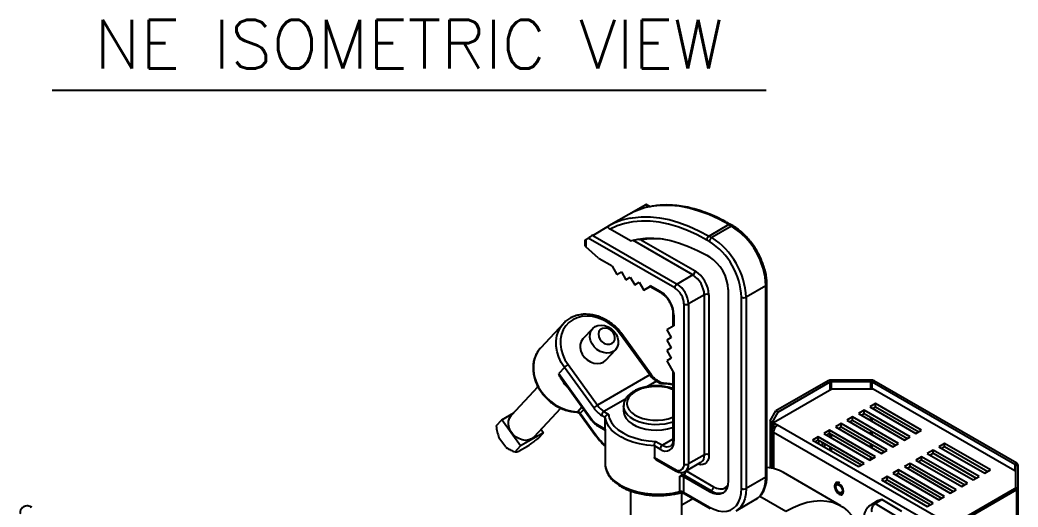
# Model space of a CAD drawing. Extents: x 8 to 113, y 1 to 87.
# Drawn here: x 69.88 to 85.24, y 16.89 to 24.38 of the extents above; entities that cross this region are included whole.
import ezdxf
from ezdxf.enums import TextEntityAlignment as Align

# ---------------------------------------------------------------- set-up
doc = ezdxf.new("R2010")
doc.units = 0
doc.header["$MEASUREMENT"] = 0
doc.layers.add('OBJECT', color=7, linetype='CONTINUOUS')
doc.styles.get("Standard").update_dxf_attribs({"font": 'SIMPLEX'})

msp = doc.modelspace()

# ---------------------------------------------------------------- linework, layer by layer
at = {"layer": 'OBJECT', "color": 1}
msp.add_line((70.377, 23.301), (81.363, 23.301), dxfattribs=at)
at = {"layer": 'OBJECT'}
for p, q in [((79.501, 21.534), (79.25, 21.389)), ((79.553, 21.504), (79.501, 21.534)), ((79.575, 21.508), (79.516, 21.542)), ((79.25, 21.389), (78.944, 21.212)), ((78.693, 21.067), (78.944, 21.212)), ((80.789, 21.233), (80.484, 21.056)), ((80.829, 21.21), (80.524, 21.033)), ((80.829, 21.21), (80.789, 21.233)), ((80.854, 21.212), (80.814, 21.235)), ((78.693, 21.067), (79.992, 20.318)), ((79.273, 20.982), (78.96, 21.163)), ((80.484, 21.056), (80.524, 21.033)), ((78.573, 20.991), (78.573, 20.926)), ((78.588, 21.001), (78.625, 21.025)), ((78.588, 21.001), (78.588, 20.892)), ((78.785, 20.715), (78.588, 20.892)), ((79.956, 20.257), (78.625, 21.025)), ((80.234, 20.458), (79.309, 20.992)), ((79.445, 20.995), (80.27, 20.519)), ((80.488, 20.972), (80.448, 20.995)), ((80.448, 20.76), (80.488, 20.737)), ((78.991, 20.595), (78.795, 20.708)), ((78.991, 20.595), (79.066, 20.465)), ((79.066, 20.465), (79.134, 20.505)), ((79.066, 20.465), (79.134, 20.505)), ((79.134, 20.505), (79.203, 20.385)), ((79.203, 20.385), (79.272, 20.425)), ((79.203, 20.385), (79.272, 20.425)), ((79.272, 20.425), (79.341, 20.306)), ((80.234, 20.458), (79.992, 20.318)), ((79.341, 20.306), (79.41, 20.345)), ((79.341, 20.306), (79.41, 20.345)), ((79.41, 20.345), (79.479, 20.226)), ((79.479, 20.226), (79.589, 20.29)), ((79.479, 20.226), (79.575, 20.281)), ((79.575, 20.281), (79.741, 20.185)), ((79.589, 20.29), (79.731, 20.208)), ((81.359, 20.291), (81.054, 20.115)), ((81.359, 17.347), (81.359, 20.291)), ((81.374, 17.368), (81.374, 20.311)), ((80.411, 20.152), (80.169, 20.012)), ((80.411, 17.688), (80.411, 20.152)), ((80.482, 20.152), (80.482, 17.688)), ((80.78, 20.232), (80.78, 17.289)), ((80.098, 17.548), (80.098, 20.012)), ((80.169, 20.012), (80.169, 17.548)), ((80.983, 17.171), (80.983, 20.115)), ((81.054, 20.115), (81.054, 17.171)), ((79.928, 19.861), (79.928, 19.669)), ((79.943, 19.841), (79.943, 19.677)), ((78.243, 19.712), (77.893, 19.336)), ((78.217, 19.68), (78.243, 19.712)), ((79.943, 19.677), (79.833, 19.614)), ((78.693, 19.635), (78.542, 19.474)), ((79.573, 18.918), (79.122, 19.543)), ((79.593, 18.925), (79.142, 19.55)), ((79.833, 19.614), (79.902, 19.494)), ((79.902, 19.494), (79.833, 19.454)), ((79.833, 19.454), (79.902, 19.335)), ((77.893, 19.336), (77.884, 19.326)), ((78.893, 19.146), (79.044, 19.307)), ((79.902, 19.335), (79.833, 19.295)), ((79.833, 19.295), (79.902, 19.176)), ((78.314, 19.077), (78.765, 18.452)), ((79.902, 19.176), (79.833, 19.136)), ((79.833, 19.136), (79.943, 18.945)), ((78.258, 19.035), (78.17, 18.939)), ((78.17, 18.939), (78.679, 18.234)), ((78.709, 18.41), (78.258, 19.035)), ((79.573, 18.918), (78.765, 18.452)), ((79.928, 18.97), (79.928, 17.918)), ((79.943, 18.945), (79.943, 17.898)), ((78.254, 18.806), (78.674, 18.225)), ((79.674, 18.822), (79.526, 18.737)), ((79.743, 18.783), (79.674, 18.822)), ((79.759, 18.791), (79.699, 18.825)), ((82.318, 18.828), (81.513, 18.364)), ((81.541, 18.347), (82.346, 18.812)), ((82.346, 18.812), (82.318, 18.828)), ((82.346, 18.685), (82.346, 18.812)), ((82.367, 18.817), (82.367, 18.84)), ((82.972, 18.84), (82.367, 18.84)), ((82.367, 18.817), (82.972, 18.817)), ((82.367, 18.697), (82.367, 18.817)), ((82.972, 18.817), (82.972, 18.84)), ((82.972, 18.701), (82.972, 18.817)), ((82.993, 18.812), (83.021, 18.828)), ((82.993, 18.812), (85.188, 17.544)), ((82.993, 18.701), (82.993, 18.812)), ((85.217, 17.56), (83.021, 18.828)), ((77.851, 18.733), (77.44, 18.292)), ((82.373, 18.701), (81.474, 18.182)), ((83.008, 18.701), (82.373, 18.701)), ((85.188, 17.442), (83.008, 18.701)), ((78.458, 18.353), (78.527, 18.428)), ((79.199, 18.548), (78.866, 18.356)), ((79.169, 18.441), (79.169, 18.359)), ((83.046, 18.477), (82.957, 18.426)), ((83, 18.401), (83.046, 18.428)), ((83.753, 18.069), (83.046, 18.477)), ((83.046, 18.428), (83.046, 18.477)), ((83.046, 18.428), (83.711, 18.044)), ((77.294, 18.227), (77.479, 18.334)), ((77.791, 17.964), (78.203, 18.406)), ((78.448, 18.348), (78.448, 18.348)), ((78.497, 18.32), (78.736, 17.988)), ((78.556, 18.387), (78.502, 18.329)), ((78.502, 18.329), (78.741, 17.997)), ((78.887, 18.263), (78.831, 18.295)), ((78.866, 18.356), (78.935, 18.316)), ((81.425, 18.211), (81.513, 18.364)), ((81.541, 18.347), (81.453, 18.194)), ((81.513, 18.364), (81.541, 18.347)), ((82.869, 18.375), (82.781, 18.324)), ((82.781, 18.324), (83.488, 17.916)), ((82.823, 18.299), (82.869, 18.326)), ((83.576, 17.967), (82.869, 18.375)), ((82.869, 18.326), (82.869, 18.375)), ((82.869, 18.326), (83.534, 17.942)), ((82.957, 18.426), (83.665, 18.018)), ((77.209, 18.136), (77.294, 18.227)), ((77.583, 17.825), (77.294, 18.227)), ((78.76, 18.157), (78.887, 18.084)), ((78.77, 18.134), (78.885, 18.068)), ((78.887, 18.084), (78.887, 18.263)), ((81.453, 18.194), (81.425, 18.211)), ((81.425, 18.211), (81.425, 17.486)), ((81.453, 18.194), (81.453, 18.089)), ((81.474, 18.182), (81.538, 18.145)), ((81.474, 18.182), (81.474, 18.133)), ((81.474, 18.133), (81.505, 18.115)), ((81.496, 18.121), (81.474, 18.108)), ((84.239, 16.586), (81.538, 18.145)), ((82.516, 18.171), (82.427, 18.12)), ((82.427, 18.12), (83.134, 17.711)), ((82.47, 18.095), (82.516, 18.122)), ((83.223, 17.763), (82.516, 18.171)), ((82.516, 18.122), (82.516, 18.171)), ((82.516, 18.122), (83.18, 17.738)), ((82.692, 18.273), (82.604, 18.222)), ((82.604, 18.222), (83.311, 17.814)), ((82.646, 18.197), (82.692, 18.224)), ((83.399, 17.865), (82.692, 18.273)), ((82.692, 18.224), (82.692, 18.273)), ((82.692, 18.224), (83.357, 17.84)), ((82.972, 18.214), (82.972, 18.267)), ((82.993, 18.201), (82.993, 18.254)), ((77.937, 18.03), (77.583, 17.825)), ((77.852, 17.938), (77.937, 18.03)), ((77.9, 18.081), (77.937, 18.03)), ((78.884, 18.069), (78.884, 17.555)), ((81.448, 18.072), (81.448, 17.482)), ((84.175, 16.476), (81.474, 18.035)), ((81.474, 18.035), (81.474, 17.476)), ((82.162, 17.967), (82.074, 17.916)), ((82.869, 17.558), (82.162, 17.967)), ((82.162, 17.918), (82.162, 17.967)), ((82.339, 18.069), (82.25, 18.018)), ((82.25, 18.018), (82.957, 17.609)), ((82.293, 17.993), (82.339, 18.02)), ((83.046, 17.66), (82.339, 18.069)), ((82.339, 18.02), (82.339, 18.069)), ((82.339, 18.02), (83.003, 17.636)), ((82.346, 17.963), (82.346, 18.016)), ((82.367, 17.95), (82.367, 18.003)), ((82.972, 18.01), (82.972, 18.063)), ((82.993, 17.997), (82.993, 18.05)), ((83.488, 17.916), (83.576, 17.967)), ((83.665, 18.018), (83.753, 18.069)), ((77.355, 17.808), (77.251, 17.953)), ((77.498, 17.734), (77.583, 17.825)), ((77.688, 17.819), (77.561, 17.745)), ((79.642, 17.827), (79.642, 17.648)), ((79.731, 17.776), (79.642, 17.827)), ((79.664, 17.896), (79.766, 17.837)), ((79.928, 17.93), (79.766, 17.837)), ((82.074, 17.916), (82.781, 17.507)), ((82.116, 17.891), (82.162, 17.918)), ((82.162, 17.918), (82.827, 17.534)), ((82.171, 17.859), (82.171, 17.913)), ((82.231, 17.825), (82.231, 17.878)), ((82.259, 17.861), (82.259, 17.808)), ((82.972, 17.805), (82.972, 17.858)), ((82.993, 17.793), (82.993, 17.846)), ((83.311, 17.814), (83.399, 17.865)), ((84.106, 17.865), (84.018, 17.814)), ((84.018, 17.814), (84.725, 17.405)), ((84.061, 17.789), (84.106, 17.816)), ((84.814, 17.456), (84.106, 17.865)), ((84.106, 17.816), (84.106, 17.865)), ((84.106, 17.816), (84.771, 17.432)), ((77.404, 17.776), (77.413, 17.772)), ((80.411, 17.688), (80.169, 17.548)), ((82.346, 17.758), (82.346, 17.811)), ((82.367, 17.746), (82.367, 17.799)), ((82.957, 17.609), (83.046, 17.66)), ((83.134, 17.711), (83.223, 17.763)), ((83.753, 17.66), (83.665, 17.609)), ((84.46, 17.252), (83.753, 17.66)), ((83.753, 17.611), (83.753, 17.66)), ((83.93, 17.763), (83.841, 17.711)), ((83.841, 17.711), (84.548, 17.303)), ((83.884, 17.687), (83.93, 17.714)), ((84.637, 17.354), (83.93, 17.763)), ((83.93, 17.714), (83.93, 17.763)), ((83.93, 17.714), (84.594, 17.33)), ((79.642, 17.648), (79.956, 17.467)), ((79.664, 17.618), (79.967, 17.444)), ((80.117, 17.434), (80.359, 17.574)), ((82.783, 17.509), (82.767, 17.515)), ((82.781, 17.507), (82.869, 17.558)), ((82.972, 17.618), (82.972, 17.654)), ((82.993, 17.63), (82.993, 17.642)), ((83.576, 17.558), (83.488, 17.507)), ((83.488, 17.507), (84.195, 17.099)), ((83.53, 17.483), (83.576, 17.509)), ((84.283, 17.15), (83.576, 17.558)), ((83.576, 17.509), (83.576, 17.558)), ((83.576, 17.509), (84.241, 17.126)), ((83.665, 17.609), (84.372, 17.201)), ((83.707, 17.585), (83.753, 17.611)), ((83.753, 17.611), (84.418, 17.228)), ((85.188, 17.544), (85.217, 17.56)), ((85.188, 17.544), (85.188, 17.442)), ((85.197, 17.532), (85.197, 17.183)), ((85.197, 17.532), (85.237, 17.532)), ((85.237, 17.183), (85.237, 17.532)), ((80.032, 17.122), (80.032, 17.358)), ((80.063, 17.366), (80.063, 17.419)), ((80.09, 17.381), (80.063, 17.366)), ((80.515, 17.136), (80.09, 17.381)), ((80.129, 17.441), (80.55, 17.197)), ((82.511, 16.905), (81.627, 17.416)), ((83.223, 17.354), (83.134, 17.303)), ((83.93, 16.946), (83.223, 17.354)), ((83.223, 17.305), (83.223, 17.354)), ((83.399, 17.456), (83.311, 17.405)), ((83.311, 17.405), (84.018, 16.997)), ((83.353, 17.381), (83.399, 17.407)), ((84.106, 17.048), (83.399, 17.456)), ((83.399, 17.407), (83.399, 17.456)), ((83.399, 17.407), (84.064, 17.024)), ((84.548, 17.303), (84.637, 17.354)), ((84.725, 17.405), (84.814, 17.456)), ((80.088, 17.352), (80.088, 17.116)), ((80.488, 17.12), (80.088, 17.352)), ((81.359, 17.347), (81.054, 17.171)), ((83.134, 17.303), (83.841, 16.895)), ((83.177, 17.279), (83.223, 17.305)), ((83.223, 17.305), (83.887, 16.922)), ((84.372, 17.201), (84.46, 17.252)), ((79.274, 17.135), (79.274, 16.179)), ((80.064, 16.179), (80.064, 17.103)), ((80.088, 17.116), (80.488, 16.885)), ((80.098, 17.093), (80.499, 16.862)), ((80.515, 17.136), (80.488, 17.12)), ((81.266, 17.053), (81.667, 16.822)), ((84.018, 16.997), (84.106, 17.048)), ((84.195, 17.099), (84.283, 17.15)), ((84.384, 16.706), (85.188, 17.171)), ((84.412, 16.69), (85.217, 17.154)), ((85.188, 17.171), (85.217, 17.154)), ((85.197, 17.183), (85.237, 17.183)), ((85.217, 11.622), (85.217, 17.154)), ((85.237, 11.651), (85.237, 17.183)), ((80.064, 16.917), (80.234, 17.015)), ((80.899, 16.828), (81.204, 17.004)), ((83.077, 16.979), (82.976, 16.92)), ((83.041, 16.94), (83.143, 16.999)), ((83.041, 16.94), (83.348, 16.757)), ((83.45, 16.816), (83.143, 16.999)), ((83.841, 16.895), (83.93, 16.946))]:
    msp.add_line(p, q, dxfattribs=at)
at = {"layer": 'OBJECT', "flags": 128}
for points in [[(80.789, 21.233), (80.634, 21.316), (80.48, 21.386), (80.327, 21.442), (80.176, 21.485), (80.029, 21.514), (79.885, 21.528), (79.746, 21.529), (79.613, 21.515), (79.577, 21.508)], [(79.269, 21.332), (79.307, 21.338), (79.441, 21.352), (79.58, 21.352), (79.723, 21.337), (79.871, 21.309), (80.021, 21.266), (80.174, 21.21), (80.328, 21.139), (80.484, 21.056)], [(80.448, 20.995), (80.299, 21.075), (80.15, 21.143), (80.003, 21.198), (79.858, 21.24), (79.716, 21.269), (79.577, 21.285), (79.443, 21.287), (79.313, 21.276), (79.189, 21.251), (79.071, 21.214), (78.96, 21.163)], [(79.273, 20.982), (79.387, 21.009), (79.508, 21.023), (79.633, 21.024), (79.762, 21.012), (79.895, 20.987), (80.031, 20.949), (80.169, 20.898), (80.308, 20.835), (80.448, 20.76)], [(79.122, 19.543), (79.065, 19.612), (79, 19.673), (78.927, 19.726), (78.85, 19.768), (78.769, 19.799), (78.688, 19.818), (78.606, 19.824), (78.528, 19.818), (78.454, 19.799), (78.387, 19.768), (78.328, 19.726), (78.278, 19.674), (78.24, 19.612), (78.213, 19.544), (78.198, 19.469), (78.197, 19.391), (78.208, 19.31), (78.232, 19.23), (78.267, 19.151), (78.314, 19.077)], [(78.258, 19.035), (78.21, 19.112), (78.172, 19.193), (78.146, 19.276), (78.132, 19.359), (78.131, 19.441), (78.143, 19.52), (78.166, 19.593), (78.202, 19.659), (78.217, 19.68)], [(79.007, 19.278), (78.963, 19.261), (78.912, 19.255), (78.86, 19.262), (78.808, 19.281), (78.759, 19.311), (78.717, 19.351), (78.683, 19.397), (78.66, 19.448), (78.65, 19.5), (78.652, 19.55), (78.666, 19.596), (78.693, 19.635), (78.729, 19.664), (78.774, 19.682), (78.824, 19.687), (78.877, 19.68), (78.929, 19.661), (78.978, 19.631), (79.02, 19.592), (79.053, 19.545), (79.076, 19.494), (79.087, 19.442), (79.085, 19.392), (79.07, 19.346), (79.044, 19.307), (79.007, 19.278)], [(78.99, 19.402), (79.018, 19.427), (79.034, 19.461), (79.036, 19.501), (79.025, 19.542), (79.001, 19.581), (78.967, 19.612), (78.927, 19.633), (78.885, 19.641), (78.845, 19.635), (78.813, 19.616), (78.79, 19.586), (78.781, 19.549), (78.786, 19.507), (78.803, 19.467), (78.833, 19.432), (78.87, 19.405), (78.912, 19.391), (78.953, 19.39), (78.99, 19.402)], [(78.542, 19.474), (78.542, 19.473), (78.516, 19.435), (78.501, 19.389), (78.499, 19.339), (78.51, 19.287), (78.533, 19.236), (78.566, 19.189), (78.608, 19.15), (78.657, 19.12), (78.709, 19.101), (78.762, 19.094), (78.812, 19.099), (78.857, 19.117), (78.893, 19.146)], [(77.884, 19.326), (77.856, 19.29), (77.819, 19.223), (77.793, 19.149), (77.781, 19.069), (77.782, 18.985), (77.795, 18.9), (77.822, 18.815), (77.861, 18.732), (77.912, 18.654), (77.972, 18.581), (78.042, 18.517), (78.118, 18.461), (78.2, 18.416), (78.285, 18.383), (78.372, 18.362), (78.458, 18.353)], [(79.928, 18.694), (79.908, 18.702), (79.837, 18.723), (79.759, 18.736), (79.679, 18.741), (79.599, 18.738), (79.52, 18.727), (79.447, 18.708), (79.381, 18.681), (79.324, 18.648), (79.278, 18.61), (79.244, 18.567), (79.225, 18.522), (79.219, 18.476), (79.228, 18.429), (79.251, 18.385), (79.288, 18.343), (79.337, 18.306), (79.396, 18.275), (79.465, 18.25), (79.54, 18.233), (79.619, 18.223), (79.699, 18.222), (79.779, 18.23), (79.855, 18.245), (79.925, 18.268), (79.928, 18.269)], [(79.928, 18.764), (79.855, 18.775), (79.743, 18.783)], [(79.928, 18.194), (79.885, 18.18), (79.805, 18.163), (79.722, 18.154), (79.637, 18.153), (79.553, 18.16), (79.473, 18.175), (79.398, 18.198), (79.331, 18.228), (79.273, 18.264), (79.227, 18.305), (79.194, 18.35), (79.175, 18.398), (79.169, 18.438)], [(77.791, 17.964), (77.754, 17.936), (77.71, 17.918), (77.66, 17.912), (77.607, 17.919), (77.555, 17.938), (77.506, 17.968), (77.464, 18.008), (77.43, 18.054), (77.407, 18.105), (77.397, 18.157), (77.399, 18.207), (77.413, 18.253), (77.44, 18.292), (77.44, 18.292)], [(78.497, 18.32), (78.497, 18.32), (78.497, 18.322), (78.499, 18.325), (78.502, 18.329)], [(78.935, 18.316), (78.949, 18.252), (78.98, 18.189), (79.025, 18.13), (79.086, 18.075), (79.16, 18.025), (79.245, 17.983), (79.34, 17.948), (79.443, 17.922), (79.552, 17.904), (79.664, 17.896)], [(79.169, 18.359), (79.17, 18.341), (79.183, 18.292), (79.209, 18.246), (79.249, 18.203), (79.301, 18.164), (79.363, 18.131), (79.435, 18.104), (79.513, 18.085), (79.595, 18.074), (79.68, 18.071), (79.764, 18.076), (79.846, 18.089), (79.922, 18.11), (79.928, 18.112)], [(78.674, 18.225), (78.674, 18.225), (78.674, 18.227), (78.676, 18.23), (78.679, 18.234)], [(79.642, 17.827), (79.527, 17.837), (79.415, 17.856), (79.31, 17.884), (79.212, 17.92), (79.124, 17.964), (79.048, 18.015), (78.985, 18.071), (78.937, 18.132), (78.904, 18.197), (78.887, 18.263)], [(78.736, 17.988), (78.736, 17.988), (78.736, 17.99), (78.738, 17.993), (78.741, 17.997)], [(80.482, 17.688), (80.478, 17.643), (80.466, 17.604), (80.446, 17.573), (80.42, 17.551), (80.388, 17.539), (80.351, 17.537), (80.312, 17.546)], [(78.884, 17.555), (78.887, 17.514), (78.905, 17.451), (78.936, 17.39), (78.982, 17.331), (79.041, 17.277), (79.112, 17.228), (79.194, 17.185), (79.286, 17.149), (79.385, 17.12), (79.489, 17.099), (79.598, 17.087), (79.709, 17.083), (79.819, 17.087), (79.928, 17.101), (80.032, 17.122)], [(80.78, 17.289), (80.774, 17.226), (80.757, 17.173), (80.73, 17.13), (80.694, 17.1), (80.65, 17.084), (80.6, 17.082), (80.545, 17.094), (80.488, 17.12)], [(80.55, 17.197), (80.6, 17.174), (80.648, 17.163), (80.693, 17.165), (80.731, 17.179), (80.763, 17.206), (80.772, 17.217)], [(81.204, 17.004), (81.23, 17.021), (81.275, 17.065), (81.311, 17.121), (81.338, 17.187), (81.354, 17.263), (81.359, 17.347)], [(82.484, 17.243), (82.459, 17.252), (82.437, 17.248), (82.423, 17.231), (82.418, 17.205), (82.423, 17.172), (82.437, 17.139), (82.459, 17.11), (82.484, 17.09), (82.51, 17.081), (82.531, 17.085), (82.546, 17.101), (82.551, 17.128), (82.546, 17.16), (82.531, 17.194), (82.51, 17.223), (82.484, 17.243)], [(82.484, 17.243), (82.459, 17.252), (82.437, 17.248), (82.423, 17.231), (82.418, 17.205), (82.423, 17.172), (82.437, 17.139), (82.459, 17.11), (82.484, 17.09), (82.509, 17.081), (82.531, 17.085), (82.545, 17.102), (82.55, 17.128), (82.545, 17.16), (82.531, 17.193), (82.509, 17.222), (82.484, 17.243)], [(82.484, 17.109), (82.465, 17.124), (82.449, 17.146), (82.438, 17.171), (82.435, 17.195), (82.438, 17.215), (82.449, 17.227), (82.465, 17.23), (82.484, 17.223), (82.503, 17.208), (82.519, 17.186), (82.53, 17.162), (82.534, 17.138), (82.53, 17.118), (82.519, 17.106), (82.503, 17.103), (82.484, 17.109)], [(82.484, 17.243), (82.459, 17.252), (82.437, 17.248)], [(82.531, 17.085), (82.531, 17.085), (82.546, 17.102), (82.551, 17.128), (82.546, 17.16), (82.531, 17.193), (82.51, 17.223), (82.484, 17.243)], [(80.024, 17.1), (80.026, 17.101), (80.029, 17.104), (80.031, 17.109), (80.032, 17.115), (80.032, 17.122)], [(80.488, 16.885), (80.559, 16.85), (80.628, 16.828), (80.694, 16.818), (80.756, 16.821), (80.812, 16.838), (80.862, 16.866), (80.905, 16.907), (80.938, 16.959), (80.963, 17.022), (80.978, 17.093), (80.983, 17.171)], [(81.054, 17.171), (81.049, 17.087), (81.032, 17.011), (81.006, 16.944), (80.97, 16.888), (80.924, 16.845), (80.896, 16.826)], [(81.667, 16.822), (81.777, 16.88), (81.886, 16.925), (81.993, 16.958), (82.098, 16.978), (82.199, 16.984), (82.295, 16.978), (82.386, 16.959), (82.471, 16.926), (82.549, 16.881), (82.619, 16.824), (82.681, 16.755), (82.735, 16.675), (82.78, 16.584), (82.815, 16.483), (82.84, 16.374), (82.855, 16.257), (82.86, 16.133)], [(82.976, 16.921), (82.994, 16.929), (83.041, 16.94)], [(83.143, 16.999), (83.096, 16.988), (83.077, 16.979)], [(70.062, 16.883), (70.048, 16.886), (70.031, 16.88)]]:
    msp.add_lwpolyline(points, dxfattribs=at)
at = {"layer": 'OBJECT'}
for centre, radius, start, end in [((79.776, 20.459), 1.068, 100.7273, 119.4868), ((79.47, 20.283), 1.068, 100.8272, 119.4881), ((80.804, 21.212), 0.0252, 65.6944, 125.6158), ((80.844, 21.189), 0.0251, 65.7054, 125.6164), ((80.212, 20.241), 1.148, 2.4872, 57.5128), ((80.525, 20.992), 0.0768, 122.6062, 177.3937), ((79.66, 19.871), 1.145, 84.0042, 100.7925), ((80.565, 20.968), 0.0768, 122.6062, 177.3937), ((79.913, 20.068), 1.071, 2.4872, 57.5128), ((79.907, 20.065), 1.148, 2.4874, 57.5126), ((80.147, 20.203), 0.633, 2.6055, 57.3945), ((78.823, 20.757), 0.0567, 227.7983, 239.6349), ((80.193, 20.523), 0.0768, 302.6062, 357.3937), ((80.027, 20.134), 0.384, 2.6056, 57.3945), ((80.021, 20.131), 0.461, 2.6054, 57.3947), ((80.033, 20.253), 0.0768, 122.6044, 177.3955), ((79.785, 19.994), 0.384, 2.6056, 57.3945), ((81.349, 20.314), 0.0251, 294.3764, 354.2895), ((79.482, 19.82), 0.461, 2.6056, 57.3945), ((79.756, 20.206), 0.0252, 174.4113, 233.9433), ((79.791, 19.998), 0.307, 2.6054, 57.3947), ((80.447, 20.083), 0.0769, 62.6096, 117.3904), ((80.133, 20.08), 0.0769, 242.6097, 297.3903), ((81.019, 20.183), 0.0769, 242.6098, 297.3902), ((79.953, 19.864), 0.0251, 185.7108, 245.6239), ((79.142, 19.518), 0.0324, 90.8907, 129.831), ((78.455, 18.833), 0.281, 120.0122, 134.281), ((79.593, 18.893), 0.0324, 90.881, 129.8357), ((79.85, 19.111), 0.338, 214.8517, 238.6071), ((79.689, 18.802), 0.0251, 65.6894, 125.6208), ((82.365, 18.739), 0.101, 88.8562, 118.04), ((82.366, 18.773), 0.0433, 88.8552, 118.0406), ((82.974, 18.739), 0.101, 61.9601, 91.1438), ((82.972, 18.773), 0.0433, 61.9585, 91.1442), ((78.906, 18.208), 0.281, 120.0119, 134.2812), ((79.043, 18.645), 0.338, 214.8517, 238.6071), ((78.447, 18.361), 0.0131, 273.927, 321.764), ((78.454, 18.296), 0.0578, 34.9393, 86.906), ((79.043, 18.642), 0.406, 214.8518, 238.6071), ((78.908, 18.292), 0.0768, 122.6049, 177.395), ((78.901, 18.388), 0.271, 214.8517, 238.6069), ((78.785, 18.155), 0.0248, 173.8632, 234.8251), ((81.612, 18.029), 0.138, 122.6053, 177.3948), ((79.612, 18.62), 1.071, 215.5927, 227.195), ((81.488, 18.072), 0.0393, 110.7834, 249.2168), ((79.814, 17.877), 0.131, 230.7968, 9.214), ((79.808, 17.772), 0.0768, 122.6049, 177.395), ((79.84, 17.939), 0.126, 234.3952, 294.1635), ((79.953, 17.921), 0.0251, 185.6947, 245.6254), ((77.554, 18.06), 0.321, 231.7645, 242.2223), ((80.288, 17.675), 0.124, 305.2743, 6.0379), ((80.447, 17.62), 0.0769, 62.6096, 117.3904), ((80.012, 17.534), 0.0873, 230.7969, 9.2139), ((80.133, 17.616), 0.0769, 242.6097, 297.3903), ((80.043, 17.536), 0.126, 306.1004, 5.5853), ((85.182, 17.53), 0.0151, 5.6952, 65.6273), ((85.202, 17.528), 0.0352, 5.6954, 65.6246), ((79.98, 17.463), 0.024, 172.7463, 235.9574), ((79.744, 18.497), 1.175, 284.2001, 285.7519), ((80.052, 17.282), 0.0781, 62.8754, 104.7193), ((80.048, 17.447), 0.0777, 302.7938, 353.9627), ((81.349, 17.37), 0.0251, 294.3755, 354.3043), ((81.33, 16.894), 0.6, 60.3821, 85.8152), ((80.052, 17.047), 0.0781, 62.8754, 104.7193), ((80.112, 17.114), 0.0248, 173.9453, 234.742), ((80.474, 17.201), 0.0768, 302.6049, 357.395), ((80.638, 17.311), 0.214, 234.8692, 288.9), ((81.019, 17.239), 0.0769, 242.6098, 297.3902), ((85.182, 17.184), 0.0151, 294.3745, 354.3052), ((85.202, 17.186), 0.0352, 294.3752, 354.3038)]:
    msp.add_arc(centre, radius, start, end, dxfattribs=at)
for centre, major_axis, ratio, start_param, end_param in [((79.468, 21.512), (0.0485, 0.0297), 0.027575, 0.014954, 0.80027), ((78.66, 21.046), (0.0485, 0.0297), 0.027575, 0.80027, 2.371067), ((78.623, 21.021), (0.05, 0.0308), 0.027571, 2.339213, 3.156401), ((78.623, 20.955), (0.0354, 0.0612), 0.577335, 2.356235, 2.871597), ((78.623, 20.912), (0.0487, -0.0161), 0.700151, 3.884192, 4.154229), ((79.625, 20.31), (0.05, 0.0289), 0.00007, 2.356154, 3.141633)]:
    msp.add_ellipse(centre, major_axis=major_axis, ratio=ratio, start_param=start_param, end_param=end_param, dxfattribs=at)
for points, knots in [([(80.814, 21.235), (80.789, 21.249), (80.718, 21.289), (80.601, 21.348), (80.462, 21.407), (80.324, 21.456), (80.188, 21.493), (80.054, 21.519), (79.923, 21.533), (79.796, 21.536), (79.683, 21.529), (79.616, 21.516), (79.587, 21.511)], [0, 0, 0, 0, 0.057095, 0.165488, 0.27391, 0.382317, 0.490678, 0.598951, 0.707087, 0.815025, 0.922711, 1, 1, 1, 1]), ([(78.96, 21.163), (78.952, 21.168), (78.94, 21.176), (78.933, 21.19), (78.933, 21.2), (78.937, 21.208), (78.942, 21.211), (78.944, 21.212)], [0, 0, 0, 0, 0.350281, 0.585229, 0.760499, 0.899707, 1, 1, 1, 1]), ([(81.374, 20.311), (81.374, 20.326), (81.373, 20.368), (81.365, 20.44), (81.346, 20.527), (81.319, 20.616), (81.285, 20.704), (81.242, 20.791), (81.193, 20.874), (81.138, 20.953), (81.078, 21.026), (81.014, 21.093), (80.947, 21.151), (80.893, 21.189), (80.862, 21.207), (80.854, 21.212)], [0, 0, 0, 0, 0.044817, 0.129353, 0.213788, 0.298089, 0.382268, 0.466367, 0.550437, 0.634532, 0.718694, 0.802982, 0.887453, 0.972156, 1, 1, 1, 1]), ([(79.445, 20.995), (79.445, 20.995), (79.428, 20.999), (79.408, 21.001), (79.388, 21.002)], [0, 0, 0, 0, 0.004923, 1, 1, 1, 1]), ([(79.741, 20.185), (79.748, 20.181), (79.766, 20.17), (79.797, 20.144), (79.833, 20.105), (79.865, 20.06), (79.892, 20.011), (79.912, 19.96), (79.925, 19.911), (79.928, 19.879), (79.928, 19.863), (79.928, 19.861)], [0, 0, 0, 0, 0.067196, 0.197029, 0.32808, 0.460157, 0.592759, 0.725244, 0.856829, 0.979682, 1, 1, 1, 1]), ([(79.142, 19.55), (79.132, 19.563), (79.105, 19.599), (79.054, 19.653), (78.987, 19.711), (78.914, 19.76), (78.837, 19.8), (78.756, 19.829), (78.675, 19.847), (78.593, 19.854), (78.514, 19.85), (78.438, 19.833), (78.368, 19.806), (78.305, 19.768), (78.253, 19.725), (78.228, 19.692), (78.217, 19.678)], [0, 0, 0, 0, 0.040622, 0.11622, 0.191886, 0.267591, 0.343335, 0.419107, 0.494881, 0.570603, 0.64619, 0.721537, 0.79654, 0.87114, 0.945362, 1, 1, 1, 1]), ([(77.884, 19.325), (77.882, 19.324), (77.864, 19.305), (77.837, 19.262), (77.804, 19.197), (77.783, 19.125), (77.774, 19.049), (77.776, 18.97), (77.789, 18.89), (77.814, 18.811), (77.849, 18.733), (77.894, 18.659), (77.949, 18.59), (78.011, 18.528), (78.08, 18.473), (78.155, 18.427), (78.234, 18.39), (78.315, 18.365), (78.387, 18.351), (78.431, 18.349), (78.448, 18.348)], [0, 0, 0, 0, 0.005024, 0.063857, 0.122667, 0.181599, 0.240765, 0.300205, 0.3599, 0.419794, 0.479826, 0.539944, 0.600116, 0.660324, 0.720562, 0.780832, 0.841132, 0.901449, 0.961756, 1, 1, 1, 1]), ([(78.314, 18.723), (78.305, 18.731), (78.276, 18.757), (78.236, 18.811), (78.198, 18.876), (78.178, 18.92), (78.17, 18.939), (78.17, 18.939)], [0, 0, 0, 0, 0.135843, 0.450355, 0.765206, 0.99634, 1, 1, 1, 1]), ([(78.256, 18.808), (78.238, 18.833), (78.206, 18.875), (78.18, 18.92), (78.17, 18.939), (78.17, 18.939)], [0, 0, 0, 0, 0.591022, 0.993459, 1, 1, 1, 1]), ([(79.699, 18.825), (79.693, 18.829), (79.674, 18.84), (79.643, 18.866), (79.614, 18.897), (79.598, 18.919), (79.593, 18.925)], [0, 0, 0, 0, 0.173039, 0.507382, 0.844863, 1, 1, 1, 1]), ([(79.928, 18.707), (79.928, 18.707), (79.906, 18.716), (79.856, 18.729), (79.781, 18.744), (79.703, 18.751), (79.624, 18.751), (79.546, 18.742), (79.47, 18.727), (79.4, 18.705), (79.336, 18.675), (79.28, 18.639), (79.233, 18.598), (79.198, 18.551), (79.177, 18.501), (79.168, 18.462), (79.17, 18.441), (79.17, 18.437)], [0, 0, 0, 0, 0.001993, 0.077814, 0.153446, 0.228925, 0.304346, 0.379821, 0.455437, 0.53132, 0.607585, 0.684287, 0.761255, 0.837665, 0.912297, 0.984322, 1, 1, 1, 1]), ([(79.755, 18.791), (79.753, 18.791), (79.749, 18.79), (79.745, 18.785), (79.743, 18.783), (79.743, 18.783)], [0, 0, 0, 0, 0.531199, 0.989388, 1, 1, 1, 1]), ([(79.928, 18.773), (79.914, 18.775), (79.867, 18.784), (79.808, 18.789), (79.765, 18.791), (79.755, 18.791)], [0, 0, 0, 0, 0.262881, 0.835375, 1, 1, 1, 1]), ([(78.448, 18.348), (78.45, 18.348), (78.457, 18.348), (78.47, 18.343), (78.486, 18.333), (78.493, 18.324), (78.497, 18.32)], [0, 0, 0, 0, 0.168704, 0.4522882, 0.7302657, 1, 1, 1, 1]), ([(78.887, 18.263), (78.887, 18.267), (78.888, 18.276), (78.896, 18.29), (78.907, 18.302), (78.921, 18.311), (78.931, 18.315), (78.935, 18.316), (78.935, 18.316)], [0, 0, 0, 0, 0.197777, 0.395365, 0.598087, 0.812873, 0.995764, 1, 1, 1, 1]), ([(77.209, 18.136), (77.213, 18.105), (77.222, 18.045), (77.241, 17.983), (77.251, 17.953)], [0, 0, 0, 0, 0.519495, 1, 1, 1, 1]), ([(78.674, 18.225), (78.68, 18.217), (78.697, 18.194), (78.729, 18.162), (78.756, 18.143), (78.77, 18.134)], [0, 0, 0, 0, 0.210948, 0.607659, 1, 1, 1, 1]), ([(78.736, 17.988), (78.746, 17.975), (78.775, 17.936), (78.824, 17.878), (78.865, 17.839), (78.884, 17.82)], [0, 0, 0, 0, 0.219086, 0.633752, 1, 1, 1, 1]), ([(78.887, 18.084), (78.887, 18.081), (78.887, 18.075), (78.886, 18.069), (78.886, 18.068), (78.885, 18.068)], [0, 0, 0, 0, 0.295943, 0.590033, 1, 1, 1, 1]), ([(77.688, 17.819), (77.699, 17.827), (77.733, 17.85), (77.788, 17.89), (77.831, 17.922), (77.852, 17.938)], [0, 0, 0, 0, 0.205667, 0.600108, 1, 1, 1, 1]), ([(79.642, 17.827), (79.642, 17.832), (79.642, 17.841), (79.646, 17.857), (79.651, 17.873), (79.657, 17.886), (79.662, 17.893), (79.664, 17.896), (79.664, 17.896)], [0, 0, 0, 0, 0.197777, 0.395365, 0.598087, 0.812873, 0.995764, 1, 1, 1, 1]), ([(79.928, 17.918), (79.928, 17.911), (79.928, 17.891), (79.922, 17.863), (79.909, 17.84), (79.9, 17.828), (79.892, 17.826), (79.891, 17.825)], [0, 0, 0, 0, 0.137324, 0.39907, 0.661313, 0.933673, 1, 1, 1, 1]), ([(77.355, 17.808), (77.361, 17.804), (77.387, 17.785), (77.435, 17.759), (77.477, 17.743), (77.498, 17.734)], [0, 0, 0, 0, 0.1168858, 0.5538854, 1, 1, 1, 1]), ([(77.498, 17.734), (77.506, 17.734), (77.521, 17.733), (77.548, 17.741), (77.561, 17.745)], [0, 0, 0, 0, 0.538105, 1, 1, 1, 1]), ([(78.885, 17.568), (78.885, 17.568), (78.882, 17.547), (78.887, 17.505), (78.903, 17.444), (78.931, 17.385), (78.971, 17.329), (79.022, 17.277), (79.083, 17.229), (79.155, 17.185), (79.234, 17.148), (79.321, 17.116), (79.414, 17.092), (79.51, 17.074), (79.61, 17.063), (79.711, 17.06), (79.812, 17.065), (79.909, 17.076), (79.98, 17.089), (80.017, 17.098), (80.024, 17.1)], [0, 0, 0, 0, 0.001723, 0.061005, 0.120078, 0.179511, 0.239822, 0.301131, 0.363218, 0.425742, 0.488417, 0.551051, 0.613599, 0.67606, 0.738455, 0.800814, 0.863172, 0.925557, 0.984744, 1, 1, 1, 1]), ([(79.664, 17.619), (79.663, 17.619), (79.657, 17.622), (79.649, 17.63), (79.643, 17.639), (79.642, 17.646), (79.642, 17.648)], [0, 0, 0, 0, 0.097442, 0.481141, 0.777167, 1, 1, 1, 1]), ([(79.967, 17.444), (79.975, 17.439), (79.996, 17.428), (80.031, 17.418), (80.07, 17.417), (80.099, 17.423), (80.113, 17.433), (80.117, 17.435)], [0, 0, 0, 0, 0.157844, 0.422687, 0.671965, 0.910733, 1, 1, 1, 1]), ([(81.206, 17.007), (81.213, 17.01), (81.237, 17.023), (81.272, 17.056), (81.31, 17.104), (81.339, 17.162), (81.36, 17.228), (81.372, 17.297), (81.373, 17.346), (81.374, 17.368)], [0, 0, 0, 0, 0.058594, 0.215746, 0.373194, 0.53282, 0.695427, 0.860612, 1, 1, 1, 1]), ([(82.495, 17.255), (82.49, 17.257), (82.477, 17.264), (82.455, 17.267), (82.434, 17.258), (82.419, 17.24), (82.414, 17.214), (82.417, 17.183), (82.428, 17.15), (82.447, 17.118), (82.472, 17.094), (82.494, 17.079), (82.507, 17.078), (82.512, 17.077)], [0, 0, 0, 0, 0.053911, 0.157683, 0.248059, 0.342873, 0.438018, 0.53837, 0.640337, 0.742213, 0.84444, 0.947576, 1, 1, 1, 1]), ([(80.024, 17.1), (80.028, 17.101), (80.038, 17.103), (80.056, 17.104), (80.075, 17.102), (80.09, 17.098), (80.096, 17.095), (80.098, 17.093)], [0, 0, 0, 0, 0.152747, 0.38893, 0.634497, 0.849148, 1, 1, 1, 1]), ([(82.512, 17.077), (82.516, 17.076), (82.524, 17.074), (82.531, 17.077), (82.534, 17.079)], [0, 0, 0, 0, 0.562442, 1, 1, 1, 1]), ([(70.062, 16.883), (70.054, 16.887), (70.035, 16.897), (70.003, 16.904), (69.968, 16.903), (69.935, 16.889), (69.908, 16.866), (69.89, 16.835), (69.883, 16.806), (69.882, 16.786), (69.882, 16.779)], [0, 0, 0, 0, 0.09664, 0.241284, 0.376642, 0.508904, 0.647882, 0.781194, 0.918179, 1, 1, 1, 1]), ([(82.976, 16.92), (82.965, 16.913), (82.94, 16.897), (82.908, 16.862), (82.883, 16.817), (82.866, 16.765), (82.858, 16.707), (82.859, 16.644), (82.87, 16.577), (82.89, 16.509), (82.919, 16.442), (82.951, 16.384), (82.976, 16.351), (82.986, 16.337)], [0, 0, 0, 0, 0.067781, 0.154467, 0.241719, 0.332181, 0.427215, 0.526237, 0.62725, 0.728243, 0.828823, 0.929194, 1, 1, 1, 1]), ([(82.992, 16.811), (82.992, 16.812), (82.99, 16.819), (82.988, 16.838), (82.991, 16.868), (83.003, 16.898), (83.02, 16.924), (83.034, 16.935), (83.041, 16.94)], [0, 0, 0, 0, 0.003689, 0.169182, 0.383484, 0.590873, 0.795386, 1, 1, 1, 1])]:
    msp.add_open_spline(points, degree=3, knots=knots, dxfattribs=at)

# ---------------------------------------------------------------- texts
at = {"layer": 'OBJECT', "color": 1}
msp.add_text('NE ISOMETRIC VIEW', height=0.75, dxfattribs=at).set_placement((75.864, 23.633), align=Align.CENTER)

doc.saveas('drawing.dxf')
